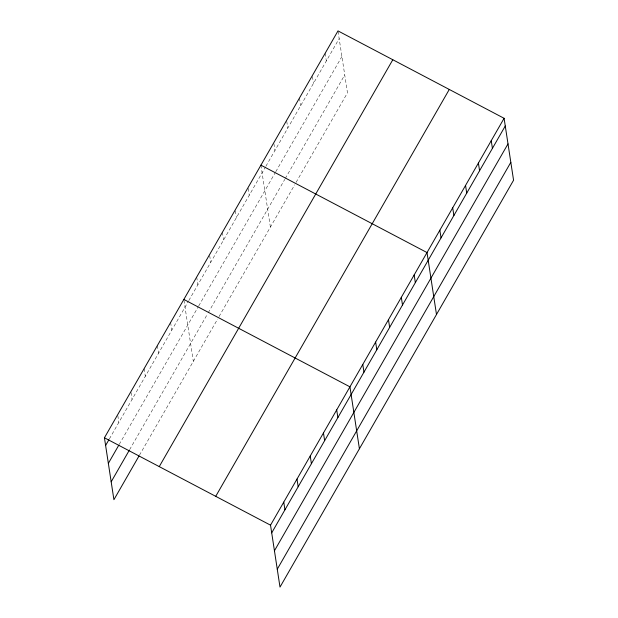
<?xml version="1.0" encoding="UTF-8"?>
<svg xmlns="http://www.w3.org/2000/svg" width="618" height="618" viewBox="0 0 618 618"><rect width="100%" height="100%" fill="white"/><g stroke="black" fill="none" stroke-linecap="round" stroke-linejoin="round"><path stroke-width="0.46" stroke-dasharray="3.09 2.32" d="M109.394 438.88L188.359 301.329M188.83 300.502L265.431 167.061M265.902 166.234L339.174 38.594M119.228 444.427L198.231 306.798M198.71 305.964L275.304 172.53M275.782 171.696L341.916 56.493M129.61 449.695L207.71 313.635M208.189 312.801L284.79 179.367M285.261 178.532L344.736 74.932M139.436 455.242L217.59 319.097M219.019 316.609L294.662 184.828M296.092 182.341L347.471 92.831L338.123 31.757M325.153 53.279L326.327 60.973M312.438 76.508L313.481 83.353M299.46 98.038L300.634 105.732M286.744 121.267L287.787 128.111M273.898 143.646L274.948 150.483M260.92 165.168L270.398 227.1M248.204 188.405L249.255 195.242M235.358 210.777L236.408 217.621M222.387 232.306L223.561 240M209.672 255.535L210.715 262.38M196.694 277.057L197.868 284.759M183.979 300.294L193.326 361.368M170.614 322.496L171.789 330.19M157.381 345.547L158.556 353.249M144.141 368.606L145.323 376.3M131.039 392.515L132.082 399.359M117.806 415.574L118.849 422.418"/><path stroke-width="0.93" d="M138.965 456.061L113.913 499.707L104.434 437.776L338 30.9L504.087 118.293L513.566 180.224L280 587.1L270.529 525.169L504.087 118.293M105.616 445.47L108.922 439.707M108.351 463.369L118.756 445.254M111.178 481.808L129.139 450.514M159.251 466.613L392.809 59.737M215.721 496.331L449.278 89.456M271.704 532.87L505.261 125.995M274.446 550.762L508.004 143.886M277.266 569.201L510.823 162.325M260.92 165.168L427.015 252.561L436.486 314.492M183.847 299.436L349.935 386.837L359.413 448.761M104.434 437.776L270.529 525.169M491.24 140.672L492.415 148.366M478.394 163.052L479.576 170.746M465.547 185.431L466.729 193.125M452.7 207.81L453.882 215.504M439.854 230.19L441.036 237.884M414.168 274.94L415.342 282.642M401.321 297.32L402.496 305.014M388.475 319.699L389.649 327.393M375.628 342.078L376.81 349.773M362.781 364.458L363.963 372.152M336.702 409.889L337.876 417.583M323.469 432.948L324.643 440.642M310.236 455.999L311.41 463.701M296.995 479.058L298.177 486.752M283.762 502.117L284.937 509.811"/></g></svg>
